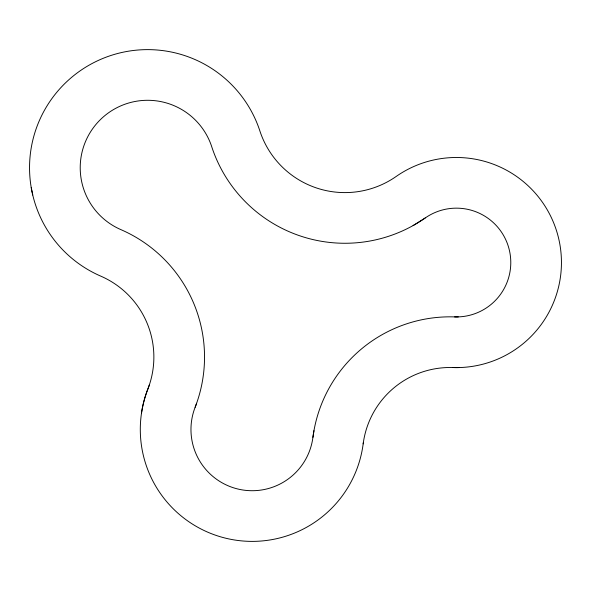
<?xml version="1.0" encoding="UTF-8"?>
<svg xmlns="http://www.w3.org/2000/svg" width="591" height="591" viewBox="0 0 591 591"><rect width="100%" height="100%" fill="white"/><g stroke="black" fill="none" stroke-linecap="round" stroke-linejoin="round"><path stroke-width="0.89" d="M363.17 443.878A87.653 87.653 0 0 1 452.957 367.543A105.058 105.058 0 0 0 557.099 232.625A105.058 105.058 0 0 0 396.192 176.45A89.477 89.477 0 0 1 259.685 130.36L259.331 129.303A118.104 118.104 0 0 0 67.433 81.048A118.104 118.104 0 0 0 100.706 276.108A88.214 88.214 0 0 1 147.898 388.952A111.898 111.898 0 0 0 224.536 537.913A111.898 111.898 0 0 0 363.17 443.878L363.325 442.703M312.92 437.362A138.324 138.324 0 0 1 454.619 316.902A54.387 54.387 0 0 0 508.533 247.053A54.387 54.387 0 0 0 425.225 217.976A140.148 140.148 0 0 1 211.423 145.785A67.433 67.433 0 0 0 101.851 118.237A67.433 67.433 0 0 0 120.852 229.611A138.892 138.892 0 0 1 195.126 407.295A61.235 61.235 0 0 0 237.057 488.816A61.235 61.235 0 0 0 312.92 437.362L313.954 430.676M149.508 384.438L149.316 385.014M149.22 385.302L148.725 386.721M196.611 403.284L195.126 407.295M148.629 387.002L147.898 388.952A111.832 111.832 0 0 0 141.485 413.212M425.225 217.976L413.102 225.563M458.298 316.902L454.619 316.902M459.141 367.565L457.981 367.587M457.973 367.587L456.053 367.602M456.038 367.602L453.733 367.565M453.725 367.565L452.957 367.543M32.741 195L31.234 187.591"/></g></svg>
